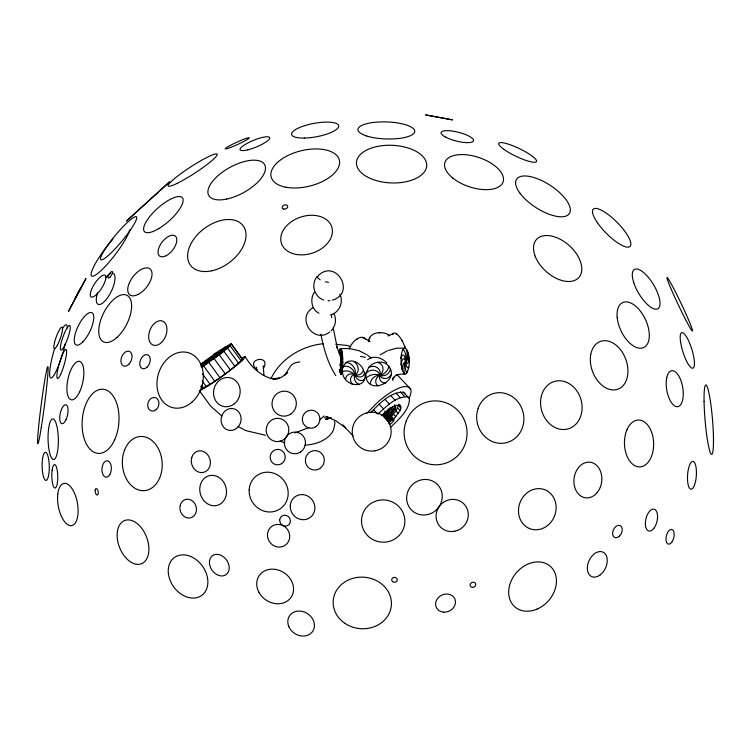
<?xml version="1.0" encoding="UTF-8"?>
<svg xmlns="http://www.w3.org/2000/svg" width="751" height="751" viewBox="0 0 751 751"><rect width="100%" height="100%" fill="white"/><g stroke="black" fill="none" stroke-linecap="round" stroke-linejoin="round"><path stroke-width="1.13" d="M342.4 371.069L342.803 358.584A13.152 2.197 89.1 0 0 340.006 349.018L339.067 352.247A8.449 1.408 89.1 0 1 340.485 355.185A8.449 1.408 89.1 0 1 340.832 363.803A6.177 1.033 89.1 0 0 341.264 370.309A6.177 1.033 89.1 0 0 342.4 371.069L340.907 374.665L339.311 370.637M400.987 358.124L401.165 364.855L402.386 370.572L404.329 373.745L406.469 373.529C410.45 366.113 410.431 355.514 405.803 348.417A13.152 4.168 88.8 0 0 400.987 358.124A8.383 2.657 88.8 0 1 403.644 355.214A8.383 2.657 88.8 0 1 405.737 361.747A6.656 2.112 88.8 0 0 408.816 367.22M365.953 373.35C364.62 398.65 405.08 380.278 386.568 364.085A13.152 11.687 -32.7 0 0 368.703 367.464L365.953 373.35A8.449 7.519 -32.7 0 1 374.036 370.234A8.449 7.519 -32.7 0 1 379.968 375.322A6.177 5.501 -32.7 0 0 385.254 378.513A6.177 5.501 -32.7 0 0 390.961 374.805M368.356 341.583L369.567 337.462L371.445 335.415A13.152 10.035 9.2 0 1 389.788 335.622A8.383 6.393 9.2 0 0 388.258 335.303M392.811 380.513L393.768 377.302L392.51 378.851L394.679 376.382L397.608 374.608L396.096 375.237L399.879 374.195L405.409 374.082M342.785 367.183C338.307 389.769 376.195 391.018 361.757 366.845A13.152 10.279 53.8 0 0 345.76 362.695L342.785 367.183A8.449 6.609 53.8 0 1 350.173 367.549A8.449 6.609 53.8 0 1 354.885 374.862A6.177 4.835 53.8 0 0 359.203 380.1A6.177 4.835 53.8 0 0 364.564 378.917M388.821 415.425C388.971 412.768 384.887 416.345 384.212 417.368L389.102 422.531L388.652 423.142M392.031 409.586L392.473 406.835M391.769 414.477L390.783 413.444L394.068 408.413L394.632 404.949L395.608 405.972L395.045 409.445L389.938 416.514M391.187 416.843L395.908 410.975L398.405 405.465L400.846 408.046L400.03 410.553L392.876 420.269M388.746 414.43C395.345 418.88 395.035 421.395 389.375 424.568M270.933 378.701C280.517 358.687 301.752 345.826 323.484 343.686M392.792 334.683L393.374 333.444A13.152 4.262 64.1 0 1 402.574 341.489L405.258 347.638A8.449 2.741 64.1 0 0 404.498 346.371M316.396 277.448C310.905 285.239 314.585 297.02 323.719 300.024M314.369 292.223C309.797 298.879 311.374 309.581 318.997 313.28M77.879 293.284L75.241 298.335L80.864 287.727L68.548 311.355L85.961 278.508L78.686 292.045M333.594 327.427C335.904 323.352 336.11 318.142 334.082 313.909M390.595 413.754L391.703 410.346L389.328 408.732L391.703 410.346M263.432 368.488C271.533 353.749 244.131 359.034 257.049 369.661M389.206 416.467L390.783 413.651L389.431 411.689L386.756 412.421L383.094 415.341L384.071 416.373L387.732 413.454L389.769 412.656L390.745 413.059M331.116 330.881L332.515 329.06M201.888 367.361L223.873 351.252L230.135 345.751L231.346 343.667L218.682 350.98L200.376 364.423M200.705 386.634L202.085 388.511C216.823 381.01 230.491 370.731 242.423 359.278L231.346 343.667M366.92 413.163L378.185 401.794A37.681 11.772 -43.4 0 1 404.639 386.521L408.516 386.887L410.647 389.046L396.997 374.646M370.525 412.712C379.433 403.831 389.872 392.022 403.381 392.191L405.08 393.918M389.102 422.531L391.975 420.053L393.834 419.79M377.791 414.148C386.239 406.742 395.655 396.293 407.774 396.828L409.473 398.565C409.53 410.572 398.518 419.293 390.783 427.225M381.367 415.754C386.53 411.219 392.294 404.836 399.71 405.155L400.743 406.207L400.846 408.046M318.246 275.579C336.091 258.325 356.274 293.275 332.402 300.109M319.851 419.593L324.263 415.998M383.968 413.416L390.304 409.764M367.68 359.682C373.632 354.932 382.165 357.739 386.793 362.986M380.128 354.876L387.46 350.708M313.345 307.525C295.753 317.082 313.12 344.775 329.698 332.055M388.192 335.96L393.374 333.444M276.743 378.983L282.216 376.899L287.671 372.458L284.591 375.322L290.346 366.497A29.007 15.471 33.1 0 1 299.912 361.963M329.886 417.922L325.615 419.546L330.975 417.894M295.059 432.858L308.896 427.591M330.374 314.894C339.227 312.998 343.911 302.015 339.818 294.12M277.654 378.786L279.672 378.166L272.209 378.57L275.917 379.311C262.381 377.8 251.867 367.906 245.136 356.659A29.007 2.187 -36.1 0 0 241.55 358.171M388.567 350.407L396.378 348.248L404.723 348.079M318.302 276.161L316.49 276.884L320.179 279.794M340.56 348.652L349.234 348.511L358.818 350.623L366.291 354.406M304.972 445.043L307.103 445.014A37.681 24.407 7 0 0 333.557 429.741L334.899 423.564L334.505 421.442M328.065 300.653L329.867 300.775M389.703 408.272L390.68 408.356M335.781 344.315L347.065 345.432L350.341 346.502M324.338 417.838L331.304 418.532M360.518 356.387L365.39 357.279M328.44 282.348L325.427 281.803M265.478 435.233L245.915 430.633L238.048 426.455M331.379 418.288L325.906 416.495L335.716 420.663L345.526 427.817L342.738 424.953L353.186 435.984M367.22 354.876L371.125 357.974M370.027 341.649L364.01 337.819A8.383 4.59 -57.6 0 0 362.93 338.138M221.996 416.12L210.665 406.169L199.287 390.586A29.007 2.187 -36.1 0 0 213.688 382.268L225.61 373.81A28.35 2.14 -36.1 0 0 243.765 359.025L245.136 356.659M365.38 339.105L364.01 337.819A13.152 7.2 -57.6 0 0 350.914 345.376L349.346 348.37A10.298 5.642 -57.6 0 0 349.525 349.131M394.782 405.136L395.608 405.972M391.196 408.891L390.182 407.84L391.252 409.821M390.238 408.816L390.717 409.314L390.708 408.375M403.381 392.191L409.473 398.565M400.264 391.9L404.667 396.537M395.955 393.073L400.358 397.72M390.736 395.636L395.139 400.283M398.903 404.273L400.743 406.207M397.589 407.971L400.03 410.553M394.716 406.413L395.693 407.446M394.068 408.413L395.045 409.445M384.972 399.419L389.365 404.057M395.908 410.975L398.359 413.557M392.735 410.806L393.712 411.839M393.468 414.289L395.918 416.871M388.042 409.079L389.018 410.112M389.431 411.689L390.407 412.712M388.793 411.623L389.769 412.656M387.873 411.877L388.858 412.909M379.048 404.151L383.451 408.788M386.756 412.421L387.732 413.454M388.361 414.392L393.862 420.138M384.747 410.985L385.723 412.017M387.788 414.543L392.679 419.706M385.516 413.238L386.493 414.27M387.084 414.89L391.975 420.053M386.305 415.406L391.187 420.569M384.268 414.233L385.244 415.265M385.526 416.026L390.407 421.189M384.812 416.702L389.694 421.865M373.388 409.502L377.058 413.369M231.43 344.221L242.423 359.278M230.135 345.751L241.137 360.809M227.562 348.145L238.555 363.212M223.873 351.252L234.866 366.319M219.32 354.857L230.313 369.924M214.213 358.715L225.216 373.773M208.909 362.564L219.902 377.622M203.756 366.141L214.748 381.198M202.535 373.904L210.102 384.268M202.15 380.954L206.281 386.596M201.484 385.225L203.54 388.051M335.763 375.594C327.718 363.071 323.737 348.567 320.874 334.111M340.691 357.382L336.955 346.746L337.415 348.53L333.125 327.511M202 387.967L202.085 388.511M263.16 365.728L263.958 374.984M256.551 367.323L256.851 370.431M331.463 314.34L331.707 317.664M389.769 412.027L389.807 412.618M364.629 372.853A7.266 5.679 53.8 0 1 354.885 374.862A8.468 6.618 53.8 0 0 345.591 379.264M363.531 369.736A10.298 8.054 53.8 0 1 354.885 374.862A6.637 5.182 53.8 0 0 350.755 378.025A6.637 5.182 53.8 0 0 352.181 384.221M342.54 371.661A12.495 9.763 53.8 0 1 354.885 374.862A6.656 5.201 53.8 0 0 359.222 384.662M345.76 362.695A8.383 6.552 53.8 0 1 353.345 366.479A8.383 6.552 53.8 0 1 354.885 374.862A8.261 6.459 53.8 0 0 358.199 368.713A8.261 6.459 53.8 0 0 353.796 361.344M356.622 339.668A8.261 4.525 -57.6 0 1 357.598 338.579M368.844 340.776A7.266 5.539 9.2 0 1 368.497 339.856M369.952 338.325A10.298 7.857 9.2 0 1 369.567 337.462M379.077 333.106A8.261 6.308 9.2 0 1 380.363 332.59M401.757 340.522A8.383 2.713 64.1 0 1 402.592 341.508M396.34 334.608A8.261 2.685 64.1 0 1 397.335 334.439M407.746 351.59A7.266 2.3 88.8 0 1 405.737 361.747A8.468 2.685 88.8 0 0 404.329 373.745M406.835 349.609A10.298 3.267 88.8 0 1 405.737 361.747A6.637 2.103 88.8 0 0 405.362 368.215A6.637 2.103 88.8 0 0 406.976 372.796M401.165 364.855A8.449 2.675 88.8 0 1 403.071 358.912A8.449 2.675 88.8 0 1 405.737 361.747A6.177 1.962 88.8 0 0 407.877 362.968A6.177 1.962 88.8 0 0 408.966 357.307M402.02 369.239A12.495 3.962 88.8 0 1 405.737 361.747A8.261 2.619 88.8 0 0 405.305 353.177A8.261 2.619 88.8 0 0 402.705 350.032M390.36 368.732A7.266 6.459 -32.7 0 1 379.968 375.322A8.468 7.529 -32.7 0 0 370.346 384.08M388.811 366.141A10.298 9.162 -32.7 0 1 379.968 375.322A6.637 5.895 -32.7 0 0 375.829 380.419A6.637 5.895 -32.7 0 0 378.063 385.93M366.188 377.931A12.495 11.105 -32.7 0 1 379.968 375.322A8.261 7.35 -32.7 0 0 382.907 367.624A8.261 7.35 -32.7 0 0 377.293 362.339M385.779 383.057A6.656 5.924 -32.7 0 1 379.968 375.322A8.383 7.454 -32.7 0 0 377.368 367.671A8.383 7.454 -32.7 0 0 368.703 367.474M342.888 365.315A7.266 1.211 89.1 0 1 340.832 363.803A6.637 1.108 89.1 0 0 340.635 363.578M342.916 361.963A10.298 1.718 89.1 0 1 340.832 363.803A6.656 1.108 89.1 0 0 340.907 374.665M340.006 349.018A8.383 1.399 89.1 0 1 341.189 355.279A8.383 1.399 89.1 0 1 340.832 363.803A8.468 1.418 89.1 0 0 340.663 362.977M341.677 350.548A8.261 1.38 89.1 0 1 341.958 359.119A8.261 1.38 89.1 0 1 340.832 363.803A12.495 2.084 89.1 0 0 340.588 361.606M339.565 371.764A6.637 1.108 89.1 0 1 339.499 369.454M339.771 365.371A6.637 1.108 89.1 0 1 340.25 363.719M229.449 346.389A26.463 1.99 -36.1 0 1 212.308 357.664A19.395 1.464 -36.1 0 0 200.817 365.878M230.623 343.892A14.316 1.08 -36.1 0 1 212.308 357.664A19.798 1.493 -36.1 0 0 201.23 366.563M225.234 346.746A17.066 1.286 -36.1 0 1 212.308 357.664A30.66 2.309 -36.1 0 0 206.328 364.348M213.519 354.556A16.24 1.22 -36.1 0 1 212.308 357.664A15.649 1.183 -36.1 0 0 200.855 364.545M217.668 356.105A16.926 1.277 -36.1 0 1 212.308 357.664A20.221 1.521 -36.1 0 0 222.991 351.947M410.647 389.046A36.827 11.509 -43.4 0 1 409.173 398.096M284.836 442.808A36.827 23.854 7 0 1 279.916 441.015M62.361 328.816A27.684 4.581 -73.8 0 1 67.383 327.934M65.253 343.667A27.684 4.581 -73.8 0 1 51.443 377.913A27.684 4.581 -73.8 0 1 54.645 348.323M129.895 229.675A31.42 5.783 -52.7 0 1 107.496 263.976A31.42 5.783 -52.7 0 1 91.265 273.017A31.42 5.783 -52.7 0 1 112.866 239.165M112.246 273.195A17.207 6.149 -63.9 0 1 112.894 287.671A17.207 6.149 -63.9 0 1 100.343 304.352A17.207 6.149 -63.9 0 1 97.508 292.787M105.591 277.682A17.207 6.149 -63.9 0 1 110.284 273.693M126.919 220.634L126.487 221.057L169.585 181.836L126.919 220.634M425.704 114.922L452.271 119.841L425.704 114.922M626.925 429.825A23.441 14.588 88.2 0 0 638.068 466.803A23.441 14.588 88.2 0 0 652.168 433.834A23.441 14.588 88.2 0 0 626.925 429.825M666.728 377.753A18.231 8.083 80.3 0 0 676.135 406.563A18.231 8.083 80.3 0 0 681.335 381.771A18.231 8.083 80.3 0 0 666.728 377.753M680.622 342.231A18.634 4.647 72.6 0 0 692.751 368.225A18.634 4.647 72.6 0 0 688.592 340.757A18.634 4.647 72.6 0 0 680.622 342.231M633.797 282.789A22.887 8.59 59.1 0 0 657.801 308.783A22.887 8.59 59.1 0 0 646.874 275.673A22.887 8.59 59.1 0 0 633.797 282.789M590.708 354.847A25.44 17.714 69.7 0 0 615.069 389.863A25.44 17.714 69.7 0 0 621.631 351.233A25.44 17.714 69.7 0 0 590.708 354.847M541.424 395.805A24.689 20.418 73.8 0 0 566.123 429.319A24.689 20.418 73.8 0 0 576.439 390.304A24.689 20.418 73.8 0 0 541.424 395.805M617.172 317.222A24.821 13.462 64.8 0 0 642.865 347.873A24.821 13.462 64.8 0 0 639.533 310.097A24.821 13.462 64.8 0 0 617.172 317.222M597.205 492.515A17.958 13.903 -82.5 0 0 592.229 462.672A17.958 13.903 -82.5 0 0 574.196 484.846A17.958 13.903 -82.5 0 0 597.205 492.515M547.573 525.531A20.859 18.522 -69.3 0 0 545.846 490.187A20.859 18.522 -69.3 0 0 518.5 511.9A20.859 18.522 -69.3 0 0 547.573 525.531M478.162 408.262A25.44 23.525 76.7 0 0 504.128 443.137A25.44 23.525 76.7 0 0 518.537 402.63A25.44 23.525 76.7 0 0 478.162 408.262M406.263 420.973A31.983 31.448 75.3 0 0 440.321 464.475A31.983 31.448 75.3 0 0 460.175 413.106A31.983 31.448 75.3 0 0 406.263 420.973M374.852 450.825A19.451 19.432 -41.8 0 0 386.727 419.302A19.451 19.432 -41.8 0 0 353.505 424.803A19.451 19.432 -41.8 0 0 374.852 450.825M454.806 531.21A16.456 15.733 -44 0 0 464.653 504.719A16.456 15.733 -44 0 0 437.11 510.473A16.456 15.733 -44 0 0 454.806 531.21M427.638 514.566A18.193 17.395 -44 0 0 438.04 485.127A18.193 17.395 -44 0 0 407.68 491.989A18.193 17.395 -44 0 0 427.638 514.566M368.403 536.392A21.695 21.131 9.3 0 0 404.31 525.982A21.695 21.131 9.3 0 0 376.852 500.776A21.695 21.131 9.3 0 0 368.403 536.392M290.562 414.195A12.514 12.138 -76.8 0 0 289.942 392.585A12.514 12.138 -76.8 0 0 272.022 404.198A12.514 12.138 -76.8 0 0 290.562 414.195M315.72 426.821A9.031 8.768 -76.8 0 0 315.279 411.21A9.031 8.768 -76.8 0 0 302.343 419.593A9.031 8.768 -76.8 0 0 315.72 426.821M300.447 452.046A10.843 10.523 -76.8 0 0 299.912 433.308A10.843 10.523 -76.8 0 0 284.376 443.372A10.843 10.523 -76.8 0 0 300.447 452.046M285.633 437.899A11.631 11.284 -76.8 0 0 280.189 418.645A11.631 11.284 -76.8 0 0 266.624 433.346A11.631 11.284 -76.8 0 0 285.633 437.899M281.634 463.639A7.745 7.51 -76.8 0 0 281.25 450.262A7.745 7.51 -76.8 0 0 270.163 457.443A7.745 7.51 -76.8 0 0 281.634 463.639M319.795 468.511A9.725 9.434 -76.8 0 0 319.316 451.698A9.725 9.434 -76.8 0 0 305.385 460.729A9.725 9.434 -76.8 0 0 319.795 468.511M233.768 404.245A14.729 13.246 -76 0 0 233.251 378.936A14.729 13.246 -76 0 0 213.509 393.177A14.729 13.246 -76 0 0 233.768 404.245M236.274 428.568A11.049 9.932 -76 0 0 235.889 409.586A11.049 9.932 -76 0 0 221.085 420.269A11.049 9.932 -76 0 0 236.274 428.568M279.701 520.058A5.576 5.238 54 0 0 287.483 525.662A5.576 5.238 54 0 0 287.971 516.266A5.576 5.238 54 0 0 279.701 520.058M290.252 505.77A12.833 12.072 54 0 0 308.163 518.678A12.833 12.072 54 0 0 309.299 497.04A12.833 12.072 54 0 0 290.252 505.77M249.163 489.887A20.315 19.104 54 0 0 277.532 510.323A20.315 19.104 54 0 0 279.316 476.068A20.315 19.104 54 0 0 249.163 489.887M267.469 534.487A11.584 10.899 54 0 0 283.643 546.146A11.584 10.899 54 0 0 284.667 526.611A11.584 10.899 54 0 0 267.469 534.487M258.823 592.088A19.291 16.353 33.7 0 0 290.721 597.815A19.291 16.353 33.7 0 0 275.88 569.465A19.291 16.353 33.7 0 0 258.823 592.088M288.938 626.832A13.94 11.819 33.7 0 0 311.881 632.398A13.94 11.819 33.7 0 0 302.569 611.483A13.94 11.819 33.7 0 0 288.938 626.832M344.878 623.311A29.176 25.787 4.8 0 0 391.252 606.47A29.176 25.787 4.8 0 0 350.755 579.03A29.176 25.787 4.8 0 0 344.878 623.311M443.813 612.159A10.195 8.815 -25.8 0 0 454.871 599.016A10.195 8.815 -25.8 0 0 437.899 598.087A10.195 8.815 -25.8 0 0 443.813 612.159M392.82 581.725A2.76 2.441 4.8 0 0 397.223 580.157A2.76 2.441 4.8 0 0 393.411 577.538A2.76 2.441 4.8 0 0 392.82 581.725M472.435 587.357A2.901 2.506 -25.8 0 0 475.58 583.621A2.901 2.506 -25.8 0 0 470.755 583.358A2.901 2.506 -25.8 0 0 472.435 587.357M537.209 609.033A26.933 21.31 -49 0 0 550.53 566.507A26.933 21.31 -49 0 0 509.938 584.156A26.933 21.31 -49 0 0 537.209 609.033M600.002 575.022A13.471 9.012 -64.9 0 0 604.255 552.914A13.471 9.012 -64.9 0 0 587.648 565.062A13.471 9.012 -64.9 0 0 600.002 575.022M619.387 536.195A6.581 4.403 -64.9 0 0 620.298 525.597A6.581 4.403 -64.9 0 0 612.591 532.75A6.581 4.403 -64.9 0 0 619.387 536.195M654.177 527.915A11.209 5.679 -76.6 0 0 654.844 509.516A11.209 5.679 -76.6 0 0 645.362 522.893A11.209 5.679 -76.6 0 0 654.177 527.915M671.807 542.175A7.557 3.83 -76.6 0 0 672.445 529.69A7.557 3.83 -76.6 0 0 665.977 538.467A7.557 3.83 -76.6 0 0 671.807 542.175M694.45 485.193A13.94 4.393 -86.1 0 0 693.943 461.884A13.94 4.393 -86.1 0 0 687.484 478.809A13.94 4.393 -86.1 0 0 694.45 485.193M704.072 401.372A34.865 3.727 85.2 0 0 711.526 454.327A34.865 3.727 85.2 0 0 710.681 403.109A34.865 3.727 85.2 0 0 704.072 401.372M670.568 287.717A29.589 1.568 64.6 0 0 691.99 330.665A29.589 1.568 64.6 0 0 676.576 294.139A29.589 1.568 64.6 0 0 670.568 287.717M200.451 484.592A15.377 13.199 74 0 0 215.828 505.667A15.377 13.199 74 0 0 223.141 481.4A15.377 13.199 74 0 0 200.451 484.592M191.777 457.453A10.983 9.425 74 0 0 202.77 472.51A10.983 9.425 74 0 0 207.989 455.172A10.983 9.425 74 0 0 191.777 457.453M180.315 504.935A9.519 8.167 74 0 0 189.834 517.983A9.519 8.167 74 0 0 194.368 502.963A9.519 8.167 74 0 0 180.315 504.935M124.713 449.642A27.167 19.883 85.6 0 0 142.925 490.703A27.167 19.883 85.6 0 0 159.212 450.403A27.167 19.883 85.6 0 0 124.713 449.642M168.459 574.168A23.365 17.742 54.4 0 0 200.433 596.247A23.365 17.742 54.4 0 0 195.269 559.007A23.365 17.742 54.4 0 0 168.459 574.168M209.52 564.001A11.678 8.871 54.4 0 0 225.507 575.041A11.678 8.871 54.4 0 0 222.925 556.425A11.678 8.871 54.4 0 0 209.52 564.001M117.381 531.586A23.197 14.476 68.8 0 0 138.447 564.377A23.197 14.476 68.8 0 0 143.253 530.459A23.197 14.476 68.8 0 0 117.381 531.586M57.752 494.271A21.45 9.688 79.6 0 0 71.082 525.662A21.45 9.688 79.6 0 0 74.64 493.557A21.45 9.688 79.6 0 0 57.752 494.271M95.264 489.812A3.257 1.474 79.6 0 0 96.954 495.003A3.257 1.474 79.6 0 0 97.94 490.656A3.257 1.474 79.6 0 0 95.264 489.812M114.668 439.804A32.171 18.362 -85.7 0 0 103.835 389.337A32.171 18.362 -85.7 0 0 83.183 434.81A32.171 18.362 -85.7 0 0 114.668 439.804M109.806 474.585A8.233 4.694 -85.7 0 0 108.106 460.983A8.233 4.694 -85.7 0 0 102.023 471.393A8.233 4.694 -85.7 0 0 109.806 474.585M79.587 391.947A19.657 7.585 -78 0 0 79.662 361.409A19.657 7.585 -78 0 0 66.914 388.427A19.657 7.585 -78 0 0 79.587 391.947M65.966 419.809A9.679 3.736 -78 0 0 65.994 404.78A9.679 3.736 -78 0 0 59.723 418.082A9.679 3.736 -78 0 0 65.966 419.809M48.58 428.793A20.324 5.144 88.8 0 0 53.528 459.537A20.324 5.144 88.8 0 0 57.498 429.328A20.324 5.144 88.8 0 0 48.58 428.793M42.61 458.373A14.091 3.567 88.8 0 0 45.727 480.368A14.091 3.567 88.8 0 0 48.806 460.194A14.091 3.567 88.8 0 0 42.61 458.373M52.119 470.304A11.716 2.966 88.8 0 0 54.973 488.028A11.716 2.966 88.8 0 0 57.264 470.605A11.716 2.966 88.8 0 0 52.119 470.304M146.98 367.239A7.407 4.825 -68.3 0 0 148.294 355.063A7.407 4.825 -68.3 0 0 139.827 362.742A7.407 4.825 -68.3 0 0 146.98 367.239M161.409 342.559A12.898 8.411 -68.3 0 0 163.305 321.447A12.898 8.411 -68.3 0 0 148.726 335.228A12.898 8.411 -68.3 0 0 161.409 342.559M128.919 364.197A7.857 5.116 -68.3 0 0 129.594 351.468A7.857 5.116 -68.3 0 0 120.92 360.349A7.857 5.116 -68.3 0 0 128.919 364.197M191.909 402.179A28.576 22.586 -72.7 0 0 191.561 354.012A28.576 22.586 -72.7 0 0 156.959 384.099A28.576 22.586 -72.7 0 0 191.909 402.179M156.189 409.624A6.937 5.482 -72.7 0 0 156.105 397.927A6.937 5.482 -72.7 0 0 147.703 405.23A6.937 5.482 -72.7 0 0 156.189 409.624M117.1 337.33A26.069 12.842 -63.1 0 0 128.365 296.269A26.069 12.842 -63.1 0 0 100.099 322.076A26.069 12.842 -63.1 0 0 117.1 337.33M110.115 276.978A3.839 1.249 -57.2 0 0 112.359 271.533A3.839 1.249 -57.2 0 0 108.332 275.767A3.839 1.249 -57.2 0 0 110.115 276.978M97.555 293.5A12.898 4.177 -57.2 0 0 105.074 275.241A12.898 4.177 -57.2 0 0 91.566 289.445A12.898 4.177 -57.2 0 0 97.555 293.5M64.417 345.976A13.039 2.469 -70.3 0 0 69.993 325.709A13.039 2.469 -70.3 0 0 61.507 341.536A13.039 2.469 -70.3 0 0 64.417 345.976M57.395 345.197A11.472 2.178 -70.3 0 0 62.305 327.361A11.472 2.178 -70.3 0 0 54.842 341.292A11.472 2.178 -70.3 0 0 57.395 345.197M41.267 427.629A38.902 1.662 -82.6 0 0 47.933 366.788A38.902 1.662 -82.6 0 0 39.221 421.142A38.902 1.662 -82.6 0 0 41.267 427.629M109.627 254.298A27.881 4.365 -50.3 0 0 136.757 217.649A27.881 4.365 -50.3 0 0 109.533 242.761A27.881 4.365 -50.3 0 0 109.627 254.298M60.671 374.355A15.133 2.506 -73.8 0 0 66.417 349.975A15.133 2.506 -73.8 0 0 58.193 367.699A15.133 2.506 -73.8 0 0 60.671 374.355M82.798 341.921A17.958 6.421 -63.9 0 0 93.021 313.777A17.958 6.421 -63.9 0 0 76.198 330.797A17.958 6.421 -63.9 0 0 82.798 341.921M158.799 228.604A25.44 8.533 -41.8 0 0 182.352 197.673A25.44 8.533 -41.8 0 0 148.98 217.565A25.44 8.533 -41.8 0 0 158.799 228.604M138.193 294.411A16.456 8.561 -52 0 0 151.148 270.219A16.456 8.561 -52 0 0 130.261 280.977A16.456 8.561 -52 0 0 138.193 294.411M166.253 255.65A12.72 6.618 -52 0 0 176.081 236.94A12.72 6.618 -52 0 0 159.907 245.493A12.72 6.618 -52 0 0 166.253 255.65M176.945 183.451A29.176 3.727 -33 0 0 216.851 155.485A29.176 3.727 -33 0 0 184.164 171.312A29.176 3.727 -33 0 0 176.945 183.451M230.66 147.403A13.274 1.192 -24.6 0 0 249.276 137.912A13.274 1.192 -24.6 0 0 231.721 144.661A13.274 1.192 -24.6 0 0 230.66 147.403M247.839 149.825A15.996 3.605 -22.3 0 0 269.74 137.818A15.996 3.605 -22.3 0 0 247.088 143.394A15.996 3.605 -22.3 0 0 247.839 149.825M226.558 199.099A31.908 14.335 -28.8 0 0 265.112 165.689A31.908 14.335 -28.8 0 0 218.4 175.33A31.908 14.335 -28.8 0 0 226.558 199.099M211.66 270.82A32.922 21.131 -37 0 0 244.31 227.591A32.922 21.131 -37 0 0 194.518 238.161A32.922 21.131 -37 0 0 211.66 270.82M304.343 138.062A23.938 6.806 -10.5 0 0 338.673 125.727A23.938 6.806 -10.5 0 0 302.381 126.44A23.938 6.806 -10.5 0 0 304.343 138.062M286.084 187.271A35.119 18.165 -13.8 0 0 339.546 163.671A35.119 18.165 -13.8 0 0 290.102 154.49A35.119 18.165 -13.8 0 0 286.084 187.271M296.964 254.551A26.482 18.935 -18.2 0 0 332.167 228.426A26.482 18.935 -18.2 0 0 290.618 222.249A26.482 18.935 -18.2 0 0 296.964 254.551M283.887 209.088A2.873 2.056 -18.2 0 0 287.689 206.234A2.873 2.056 -18.2 0 0 283.165 205.596A2.873 2.056 -18.2 0 0 283.887 209.088M445.531 137.095A16.682 4.515 14.2 0 0 472.848 141.62A16.682 4.515 14.2 0 0 453.595 131.256A16.682 4.515 14.2 0 0 445.531 137.095M366.526 135.95A28.425 8.524 1.9 0 0 413.876 133.349A28.425 8.524 1.9 0 0 378.588 122A28.425 8.524 1.9 0 0 366.526 135.95M366.657 176.607A35.166 18.822 2.5 0 0 425.507 170.111A35.166 18.822 2.5 0 0 382.644 145.619A35.166 18.822 2.5 0 0 366.657 176.607M452.712 177.996A30.678 15.395 18.5 0 0 502.344 183.507A30.678 15.395 18.5 0 0 467.028 154.866A30.678 15.395 18.5 0 0 452.712 177.996M503.902 149.355A20.972 4.196 25.7 0 0 535.848 162.075A20.972 4.196 25.7 0 0 513.121 145.872A20.972 4.196 25.7 0 0 503.902 149.355M520.114 193.364A31.495 13.208 33 0 0 567.465 215.368A31.495 13.208 33 0 0 541.358 180.409A31.495 13.208 33 0 0 520.114 193.364M535.153 256.204A28.472 17.367 41.9 0 0 576.524 279.475A28.472 17.367 41.9 0 0 561.288 239.851A28.472 17.367 41.9 0 0 535.153 256.204M597.411 222.69A26.182 7.679 45.3 0 0 629.958 246.525A26.182 7.679 45.3 0 0 607.662 214.138A26.182 7.679 45.3 0 0 597.411 222.69"/></g></svg>
